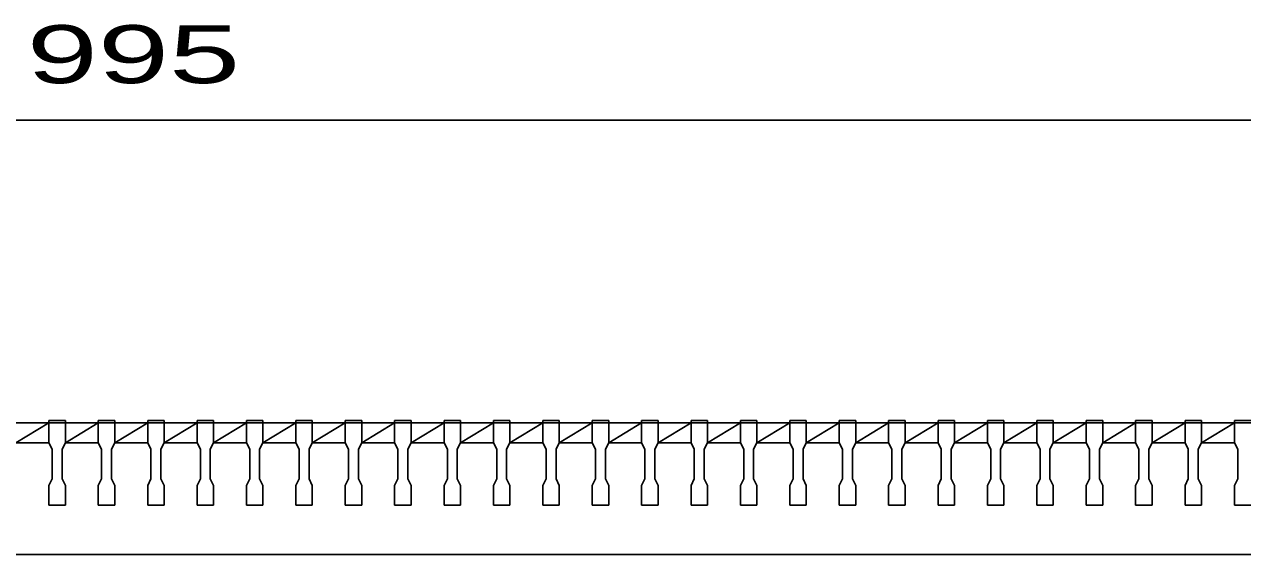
# Model space of a CAD drawing. Units: millimetres, scale not verified. Extents: x -1456 to 1385, y -1026 to 843.
# Drawn here: x -777.4 to -407.5, y -364 to -202.9 of the extents above; entities that cross this region are included whole.
import ezdxf
from ezdxf.enums import TextEntityAlignment as Align

# ---------------------------------------------------------------- set-up
doc = ezdxf.new("R2010")
doc.units = ezdxf.units.MM
doc.header["$LTSCALE"] = 8
doc.layers.add('16', color=3, linetype='Continuous', lineweight=25)
doc.layers.add('22', color=4, linetype='Continuous', lineweight=25)
doc.styles.add('ベクトル', font='')
doc.styles.get('ベクトル').set_extended_font_data('ベクトル')

msp = doc.modelspace()

# ---------------------------------------------------------------- linework, layer by layer
at = {"layer": '16'}
for p, q in [((-780, -324), (-770, -324)), ((-780, -330), (-770, -324)), ((-770, -324), (-770, -323.3)), ((-770, -323.3), (-765, -323.3)), ((-770, -324), (-770, -330)), ((-765, -324), (-770, -324)), ((-765, -323.3), (-765, -324)), ((-765, -330), (-765, -324)), ((-765, -324), (-755, -324)), ((-765, -330), (-755, -324)), ((-755, -324), (-755, -323.3)), ((-755, -323.3), (-750, -323.3)), ((-755, -324), (-755, -330)), ((-750, -324), (-755, -324)), ((-750, -323.3), (-750, -324)), ((-750, -330), (-750, -324)), ((-750, -324), (-740, -324)), ((-750, -330), (-740, -324)), ((-740, -324), (-740, -323.3)), ((-740, -323.3), (-735, -323.3)), ((-740, -324), (-740, -330)), ((-735, -324), (-740, -324)), ((-735, -323.3), (-735, -324)), ((-735, -330), (-735, -324)), ((-735, -324), (-725, -324)), ((-735, -330), (-725, -324)), ((-725, -324), (-725, -323.3)), ((-725, -323.3), (-720, -323.3)), ((-725, -324), (-725, -330)), ((-720, -324), (-725, -324)), ((-720, -323.3), (-720, -324)), ((-720, -330), (-720, -324)), ((-720, -324), (-710, -324)), ((-720, -330), (-710, -324)), ((-710, -324), (-710, -323.3)), ((-710, -323.3), (-705, -323.3)), ((-710, -324), (-710, -330)), ((-705, -324), (-710, -324)), ((-705, -323.3), (-705, -324)), ((-705, -330), (-705, -324)), ((-705, -324), (-695, -324)), ((-705, -330), (-695, -324)), ((-695, -324), (-695, -323.3)), ((-695, -323.3), (-690, -323.3)), ((-695, -324), (-695, -330)), ((-690, -324), (-695, -324)), ((-690, -323.3), (-690, -324)), ((-690, -330), (-690, -324)), ((-690, -324), (-680, -324)), ((-690, -330), (-680, -324)), ((-680, -324), (-680, -323.3)), ((-680, -323.3), (-675, -323.3)), ((-680, -324), (-680, -330)), ((-675, -324), (-680, -324)), ((-675, -323.3), (-675, -324)), ((-675, -330), (-675, -324)), ((-675, -324), (-665, -324)), ((-675, -330), (-665, -324)), ((-665, -324), (-665, -323.3)), ((-665, -323.3), (-660, -323.3)), ((-665, -324), (-665, -330)), ((-660, -324), (-665, -324)), ((-660, -323.3), (-660, -324)), ((-660, -330), (-660, -324)), ((-660, -324), (-650, -324)), ((-660, -330), (-650, -324)), ((-650, -324), (-650, -323.3)), ((-650, -323.3), (-645, -323.3)), ((-650, -324), (-650, -330)), ((-645, -324), (-650, -324)), ((-645, -323.3), (-645, -324)), ((-645, -330), (-645, -324)), ((-645, -324), (-635, -324)), ((-645, -330), (-635, -324)), ((-635, -324), (-635, -323.3)), ((-635, -323.3), (-630, -323.3)), ((-635, -324), (-635, -330)), ((-630, -324), (-635, -324)), ((-630, -323.3), (-630, -324)), ((-630, -330), (-630, -324)), ((-630, -324), (-620, -324)), ((-630, -330), (-620, -324)), ((-620, -324), (-620, -323.3)), ((-620, -323.3), (-615, -323.3)), ((-620, -324), (-620, -330)), ((-615, -324), (-620, -324)), ((-615, -323.3), (-615, -324)), ((-615, -330), (-615, -324)), ((-615, -324), (-605, -324)), ((-615, -330), (-605, -324)), ((-605, -324), (-605, -323.3)), ((-605, -323.3), (-600, -323.3)), ((-605, -324), (-605, -330)), ((-600, -324), (-605, -324)), ((-600, -323.3), (-600, -324)), ((-600, -330), (-600, -324)), ((-600, -324), (-590, -324)), ((-600, -330), (-590, -324)), ((-590, -324), (-590, -323.3)), ((-590, -323.3), (-585, -323.3)), ((-590, -324), (-590, -330)), ((-585, -324), (-590, -324)), ((-585, -323.3), (-585, -324)), ((-585, -330), (-585, -324)), ((-585, -324), (-575, -324)), ((-585, -330), (-575, -324)), ((-575, -324), (-575, -323.3)), ((-575, -323.3), (-570, -323.3)), ((-575, -324), (-575, -330)), ((-570, -324), (-575, -324)), ((-570, -323.3), (-570, -324)), ((-570, -330), (-570, -324)), ((-570, -324), (-560, -324)), ((-570, -330), (-560, -324)), ((-560, -324), (-560, -323.3)), ((-560, -323.3), (-555, -323.3)), ((-560, -324), (-560, -330)), ((-555, -324), (-560, -324)), ((-555, -323.3), (-555, -324)), ((-555, -330), (-555, -324)), ((-555, -324), (-545, -324)), ((-555, -330), (-545, -324)), ((-545, -324), (-545, -323.3)), ((-545, -323.3), (-540, -323.3)), ((-545, -324), (-545, -330)), ((-540, -324), (-545, -324)), ((-540, -323.3), (-540, -324)), ((-540, -330), (-540, -324)), ((-540, -324), (-530, -324)), ((-540, -330), (-530, -324)), ((-530, -324), (-530, -323.3)), ((-530, -323.3), (-525, -323.3)), ((-530, -324), (-530, -330)), ((-525, -324), (-530, -324)), ((-525, -323.3), (-525, -324)), ((-525, -330), (-525, -324)), ((-525, -324), (-515, -324)), ((-525, -330), (-515, -324)), ((-515, -324), (-515, -323.3)), ((-515, -323.3), (-510, -323.3)), ((-515, -324), (-515, -330)), ((-510, -324), (-515, -324)), ((-510, -323.3), (-510, -324)), ((-510, -330), (-510, -324)), ((-510, -324), (-500, -324)), ((-510, -330), (-500, -324)), ((-500, -324), (-500, -323.3)), ((-500, -323.3), (-495, -323.3)), ((-500, -324), (-500, -330)), ((-495, -324), (-500, -324)), ((-495, -323.3), (-495, -324)), ((-495, -330), (-495, -324)), ((-495, -324), (-485, -324)), ((-495, -330), (-485, -324)), ((-485, -324), (-485, -323.3)), ((-485, -323.3), (-480, -323.3)), ((-485, -324), (-485, -330)), ((-480, -324), (-485, -324)), ((-480, -323.3), (-480, -324)), ((-480, -330), (-480, -324)), ((-480, -324), (-470, -324)), ((-480, -330), (-470, -324)), ((-470, -324), (-470, -323.3)), ((-470, -323.3), (-465, -323.3)), ((-470, -324), (-470, -330)), ((-465, -324), (-470, -324)), ((-465, -323.3), (-465, -324)), ((-465, -330), (-465, -324)), ((-465, -324), (-455, -324)), ((-465, -330), (-455, -324)), ((-455, -324), (-455, -323.3)), ((-455, -323.3), (-450, -323.3)), ((-455, -324), (-455, -330)), ((-450, -324), (-455, -324)), ((-450, -323.3), (-450, -324)), ((-450, -330), (-450, -324)), ((-450, -324), (-440, -324)), ((-450, -330), (-440, -324)), ((-440, -324), (-440, -323.3)), ((-440, -323.3), (-435, -323.3)), ((-440, -324), (-440, -330)), ((-435, -324), (-440, -324)), ((-435, -323.3), (-435, -324)), ((-435, -330), (-435, -324)), ((-435, -324), (-425, -324)), ((-435, -330), (-425, -324)), ((-425, -324), (-425, -323.3)), ((-425, -323.3), (-420, -323.3)), ((-425, -324), (-425, -330)), ((-420, -324), (-425, -324)), ((-420, -323.3), (-420, -324)), ((-420, -330), (-420, -324)), ((-420, -324), (-410, -324)), ((-420, -330), (-410, -324)), ((-410, -324), (-410, -323.3)), ((-410, -323.3), (-405, -323.3)), ((-410, -324), (-410, -330)), ((-405, -324), (-410, -324)), ((-780, -330), (-770, -330)), ((-770, -330), (-769, -332)), ((-769, -332), (-769, -341)), ((-766, -332), (-765, -330)), ((-766, -341), (-766, -332)), ((-765, -330), (-755, -330)), ((-755, -330), (-754, -332)), ((-754, -332), (-754, -341)), ((-751, -332), (-750, -330)), ((-751, -341), (-751, -332)), ((-750, -330), (-740, -330)), ((-740, -330), (-739, -332)), ((-739, -332), (-739, -341)), ((-736, -332), (-735, -330)), ((-736, -341), (-736, -332)), ((-735, -330), (-725, -330)), ((-725, -330), (-724, -332)), ((-724, -332), (-724, -341)), ((-721, -332), (-720, -330)), ((-721, -341), (-721, -332)), ((-720, -330), (-710, -330)), ((-710, -330), (-709, -332)), ((-709, -332), (-709, -341)), ((-706, -332), (-705, -330)), ((-706, -341), (-706, -332)), ((-705, -330), (-695, -330)), ((-695, -330), (-694, -332)), ((-694, -332), (-694, -341)), ((-691, -332), (-690, -330)), ((-691, -341), (-691, -332)), ((-690, -330), (-680, -330)), ((-680, -330), (-679, -332)), ((-679, -332), (-679, -341)), ((-676, -332), (-675, -330)), ((-676, -341), (-676, -332)), ((-675, -330), (-665, -330)), ((-665, -330), (-664, -332)), ((-664, -332), (-664, -341)), ((-661, -332), (-660, -330)), ((-661, -341), (-661, -332)), ((-660, -330), (-650, -330)), ((-650, -330), (-649, -332)), ((-649, -332), (-649, -341)), ((-646, -332), (-645, -330)), ((-646, -341), (-646, -332)), ((-645, -330), (-635, -330)), ((-635, -330), (-634, -332)), ((-634, -332), (-634, -341)), ((-631, -332), (-630, -330)), ((-631, -341), (-631, -332)), ((-630, -330), (-620, -330)), ((-620, -330), (-619, -332)), ((-619, -332), (-619, -341)), ((-616, -332), (-615, -330)), ((-616, -341), (-616, -332)), ((-615, -330), (-605, -330)), ((-605, -330), (-604, -332)), ((-604, -332), (-604, -341)), ((-601, -332), (-600, -330)), ((-601, -341), (-601, -332)), ((-600, -330), (-590, -330)), ((-590, -330), (-589, -332)), ((-589, -332), (-589, -341)), ((-586, -332), (-585, -330)), ((-586, -341), (-586, -332)), ((-585, -330), (-575, -330)), ((-575, -330), (-574, -332)), ((-574, -332), (-574, -341)), ((-571, -332), (-570, -330)), ((-571, -341), (-571, -332)), ((-570, -330), (-560, -330)), ((-560, -330), (-559, -332)), ((-559, -332), (-559, -341)), ((-556, -332), (-555, -330)), ((-556, -341), (-556, -332)), ((-555, -330), (-545, -330)), ((-545, -330), (-544, -332)), ((-544, -332), (-544, -341)), ((-541, -332), (-540, -330)), ((-541, -341), (-541, -332)), ((-540, -330), (-530, -330)), ((-530, -330), (-529, -332)), ((-529, -332), (-529, -341)), ((-526, -332), (-525, -330)), ((-526, -341), (-526, -332)), ((-525, -330), (-515, -330)), ((-515, -330), (-514, -332)), ((-514, -332), (-514, -341)), ((-511, -332), (-510, -330)), ((-511, -341), (-511, -332)), ((-510, -330), (-500, -330)), ((-500, -330), (-499, -332)), ((-499, -332), (-499, -341)), ((-496, -332), (-495, -330)), ((-496, -341), (-496, -332)), ((-495, -330), (-485, -330)), ((-485, -330), (-484, -332)), ((-484, -332), (-484, -341)), ((-481, -332), (-480, -330)), ((-481, -341), (-481, -332)), ((-480, -330), (-470, -330)), ((-470, -330), (-469, -332)), ((-469, -332), (-469, -341)), ((-466, -332), (-465, -330)), ((-466, -341), (-466, -332)), ((-465, -330), (-455, -330)), ((-455, -330), (-454, -332)), ((-454, -332), (-454, -341)), ((-451, -332), (-450, -330)), ((-451, -341), (-451, -332)), ((-450, -330), (-440, -330)), ((-440, -330), (-439, -332)), ((-439, -332), (-439, -341)), ((-436, -332), (-435, -330)), ((-436, -341), (-436, -332)), ((-435, -330), (-425, -330)), ((-425, -330), (-424, -332)), ((-424, -332), (-424, -341)), ((-421, -332), (-420, -330)), ((-421, -341), (-421, -332)), ((-420, -330), (-410, -330)), ((-410, -330), (-409, -332)), ((-409, -332), (-409, -341)), ((-769, -341), (-770, -343)), ((-770, -343), (-770, -349)), ((-765, -343), (-766, -341)), ((-765, -349), (-765, -343)), ((-754, -341), (-755, -343)), ((-755, -343), (-755, -349)), ((-750, -343), (-751, -341)), ((-750, -349), (-750, -343)), ((-739, -341), (-740, -343)), ((-740, -343), (-740, -349)), ((-735, -343), (-736, -341)), ((-735, -349), (-735, -343)), ((-724, -341), (-725, -343)), ((-725, -343), (-725, -349)), ((-720, -343), (-721, -341)), ((-720, -349), (-720, -343)), ((-709, -341), (-710, -343)), ((-710, -343), (-710, -349)), ((-705, -343), (-706, -341)), ((-705, -349), (-705, -343)), ((-694, -341), (-695, -343)), ((-695, -343), (-695, -349)), ((-690, -343), (-691, -341)), ((-690, -349), (-690, -343)), ((-679, -341), (-680, -343)), ((-680, -343), (-680, -349)), ((-675, -343), (-676, -341)), ((-675, -349), (-675, -343)), ((-664, -341), (-665, -343)), ((-665, -343), (-665, -349)), ((-660, -343), (-661, -341)), ((-660, -349), (-660, -343)), ((-649, -341), (-650, -343)), ((-650, -343), (-650, -349)), ((-645, -343), (-646, -341)), ((-645, -349), (-645, -343)), ((-634, -341), (-635, -343)), ((-635, -343), (-635, -349)), ((-630, -343), (-631, -341)), ((-630, -349), (-630, -343)), ((-619, -341), (-620, -343)), ((-620, -343), (-620, -349)), ((-615, -343), (-616, -341)), ((-615, -349), (-615, -343)), ((-604, -341), (-605, -343)), ((-605, -343), (-605, -349)), ((-600, -343), (-601, -341)), ((-600, -349), (-600, -343)), ((-589, -341), (-590, -343)), ((-590, -343), (-590, -349)), ((-585, -343), (-586, -341)), ((-585, -349), (-585, -343)), ((-574, -341), (-575, -343)), ((-575, -343), (-575, -349)), ((-570, -343), (-571, -341)), ((-570, -349), (-570, -343)), ((-559, -341), (-560, -343)), ((-560, -343), (-560, -349)), ((-555, -343), (-556, -341)), ((-555, -349), (-555, -343)), ((-544, -341), (-545, -343)), ((-545, -343), (-545, -349)), ((-540, -343), (-541, -341)), ((-540, -349), (-540, -343)), ((-529, -341), (-530, -343)), ((-530, -343), (-530, -349)), ((-525, -343), (-526, -341)), ((-525, -349), (-525, -343)), ((-514, -341), (-515, -343)), ((-515, -343), (-515, -349)), ((-510, -343), (-511, -341)), ((-510, -349), (-510, -343)), ((-499, -341), (-500, -343)), ((-500, -343), (-500, -349)), ((-495, -343), (-496, -341)), ((-495, -349), (-495, -343)), ((-484, -341), (-485, -343)), ((-485, -343), (-485, -349)), ((-480, -343), (-481, -341)), ((-480, -349), (-480, -343)), ((-469, -341), (-470, -343)), ((-470, -343), (-470, -349)), ((-465, -343), (-466, -341)), ((-465, -349), (-465, -343)), ((-454, -341), (-455, -343)), ((-455, -343), (-455, -349)), ((-450, -343), (-451, -341)), ((-450, -349), (-450, -343)), ((-439, -341), (-440, -343)), ((-440, -343), (-440, -349)), ((-435, -343), (-436, -341)), ((-435, -349), (-435, -343)), ((-424, -341), (-425, -343)), ((-425, -343), (-425, -349)), ((-420, -343), (-421, -341)), ((-420, -349), (-420, -343)), ((-409, -341), (-410, -343)), ((-410, -343), (-410, -349)), ((-770, -349), (-765, -349)), ((-755, -349), (-750, -349)), ((-740, -349), (-735, -349)), ((-725, -349), (-720, -349)), ((-710, -349), (-705, -349)), ((-695, -349), (-690, -349)), ((-680, -349), (-675, -349)), ((-665, -349), (-660, -349)), ((-650, -349), (-645, -349)), ((-635, -349), (-630, -349)), ((-620, -349), (-615, -349)), ((-605, -349), (-600, -349)), ((-590, -349), (-585, -349)), ((-575, -349), (-570, -349)), ((-560, -349), (-555, -349)), ((-545, -349), (-540, -349)), ((-530, -349), (-525, -349)), ((-515, -349), (-510, -349)), ((-500, -349), (-495, -349)), ((-485, -349), (-480, -349)), ((-470, -349), (-465, -349)), ((-455, -349), (-450, -349)), ((-440, -349), (-435, -349)), ((-425, -349), (-420, -349)), ((-410, -349), (-405, -349)), ((-1235, -364), (-240, -364))]:
    msp.add_line(p, q, dxfattribs=at)
at = {"layer": '22'}
msp.add_line((-1235, -232), (-240, -232), dxfattribs=at)

# ---------------------------------------------------------------- texts
at = {"layer": '22', "color": 2, "style": 'ベクトル', "width": 1.65}
msp.add_text(' 995 ', height=17.6, dxfattribs=at).set_placement((-787.5, -212), align=Align.MIDDLE_LEFT)

doc.saveas('drawing.dxf')
